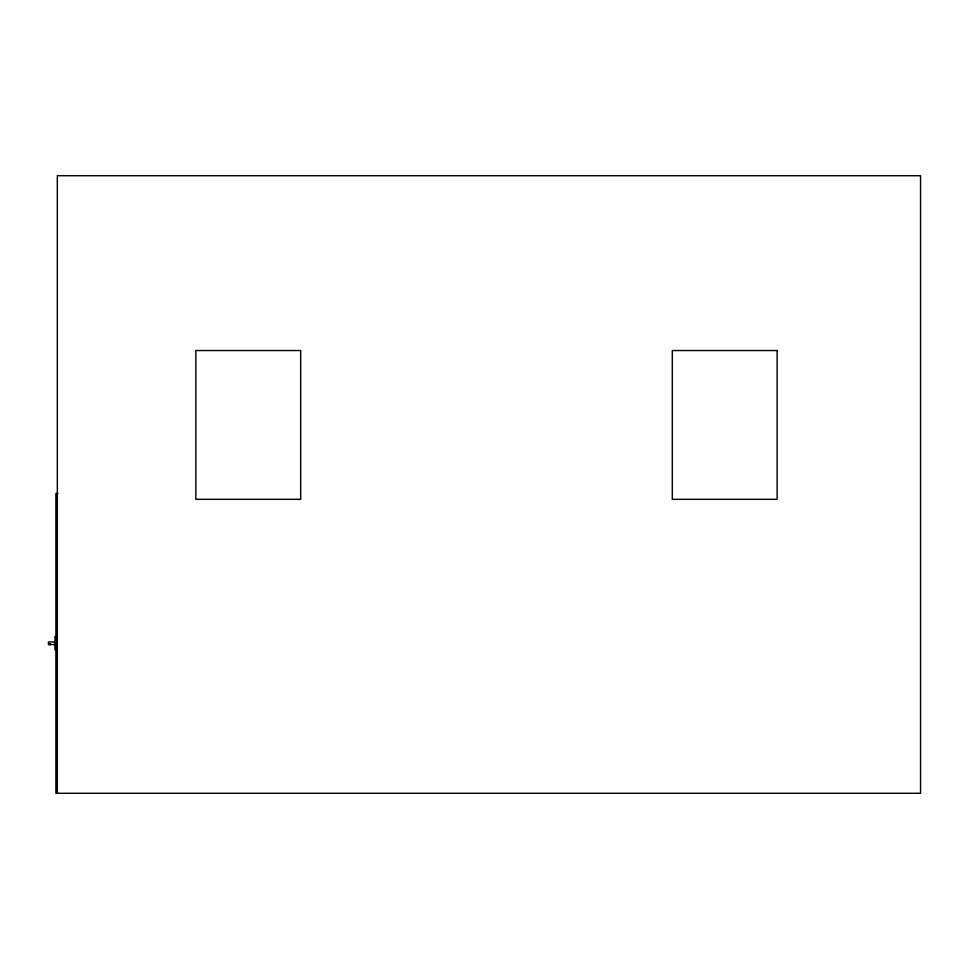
<?xml version="1.0" encoding="UTF-8"?>
<svg xmlns="http://www.w3.org/2000/svg" width="969" height="969" viewBox="0 0 969 969"><rect width="100%" height="100%" fill="white"/><g stroke="black" fill="none" stroke-linecap="round" stroke-linejoin="round"><path stroke-width="1.45" d="M50.376 643.816L49.177 643.816M50.606 644.034L49.782 644.809L48.947 644.034M57.97 493.451L55.899 493.451L55.899 793.284L920.55 793.284L920.55 175.716L57.316 175.716L57.316 793.284M54.942 641.962L48.45 641.962L48.45 644.555L54.942 644.555M54.942 636.5L54.942 650.005M300.669 350.536L195.859 350.536L195.859 499.338L300.669 499.338L300.669 350.536M777.126 350.536L672.316 350.536L672.316 499.338L777.126 499.338L777.126 350.536"/></g></svg>
